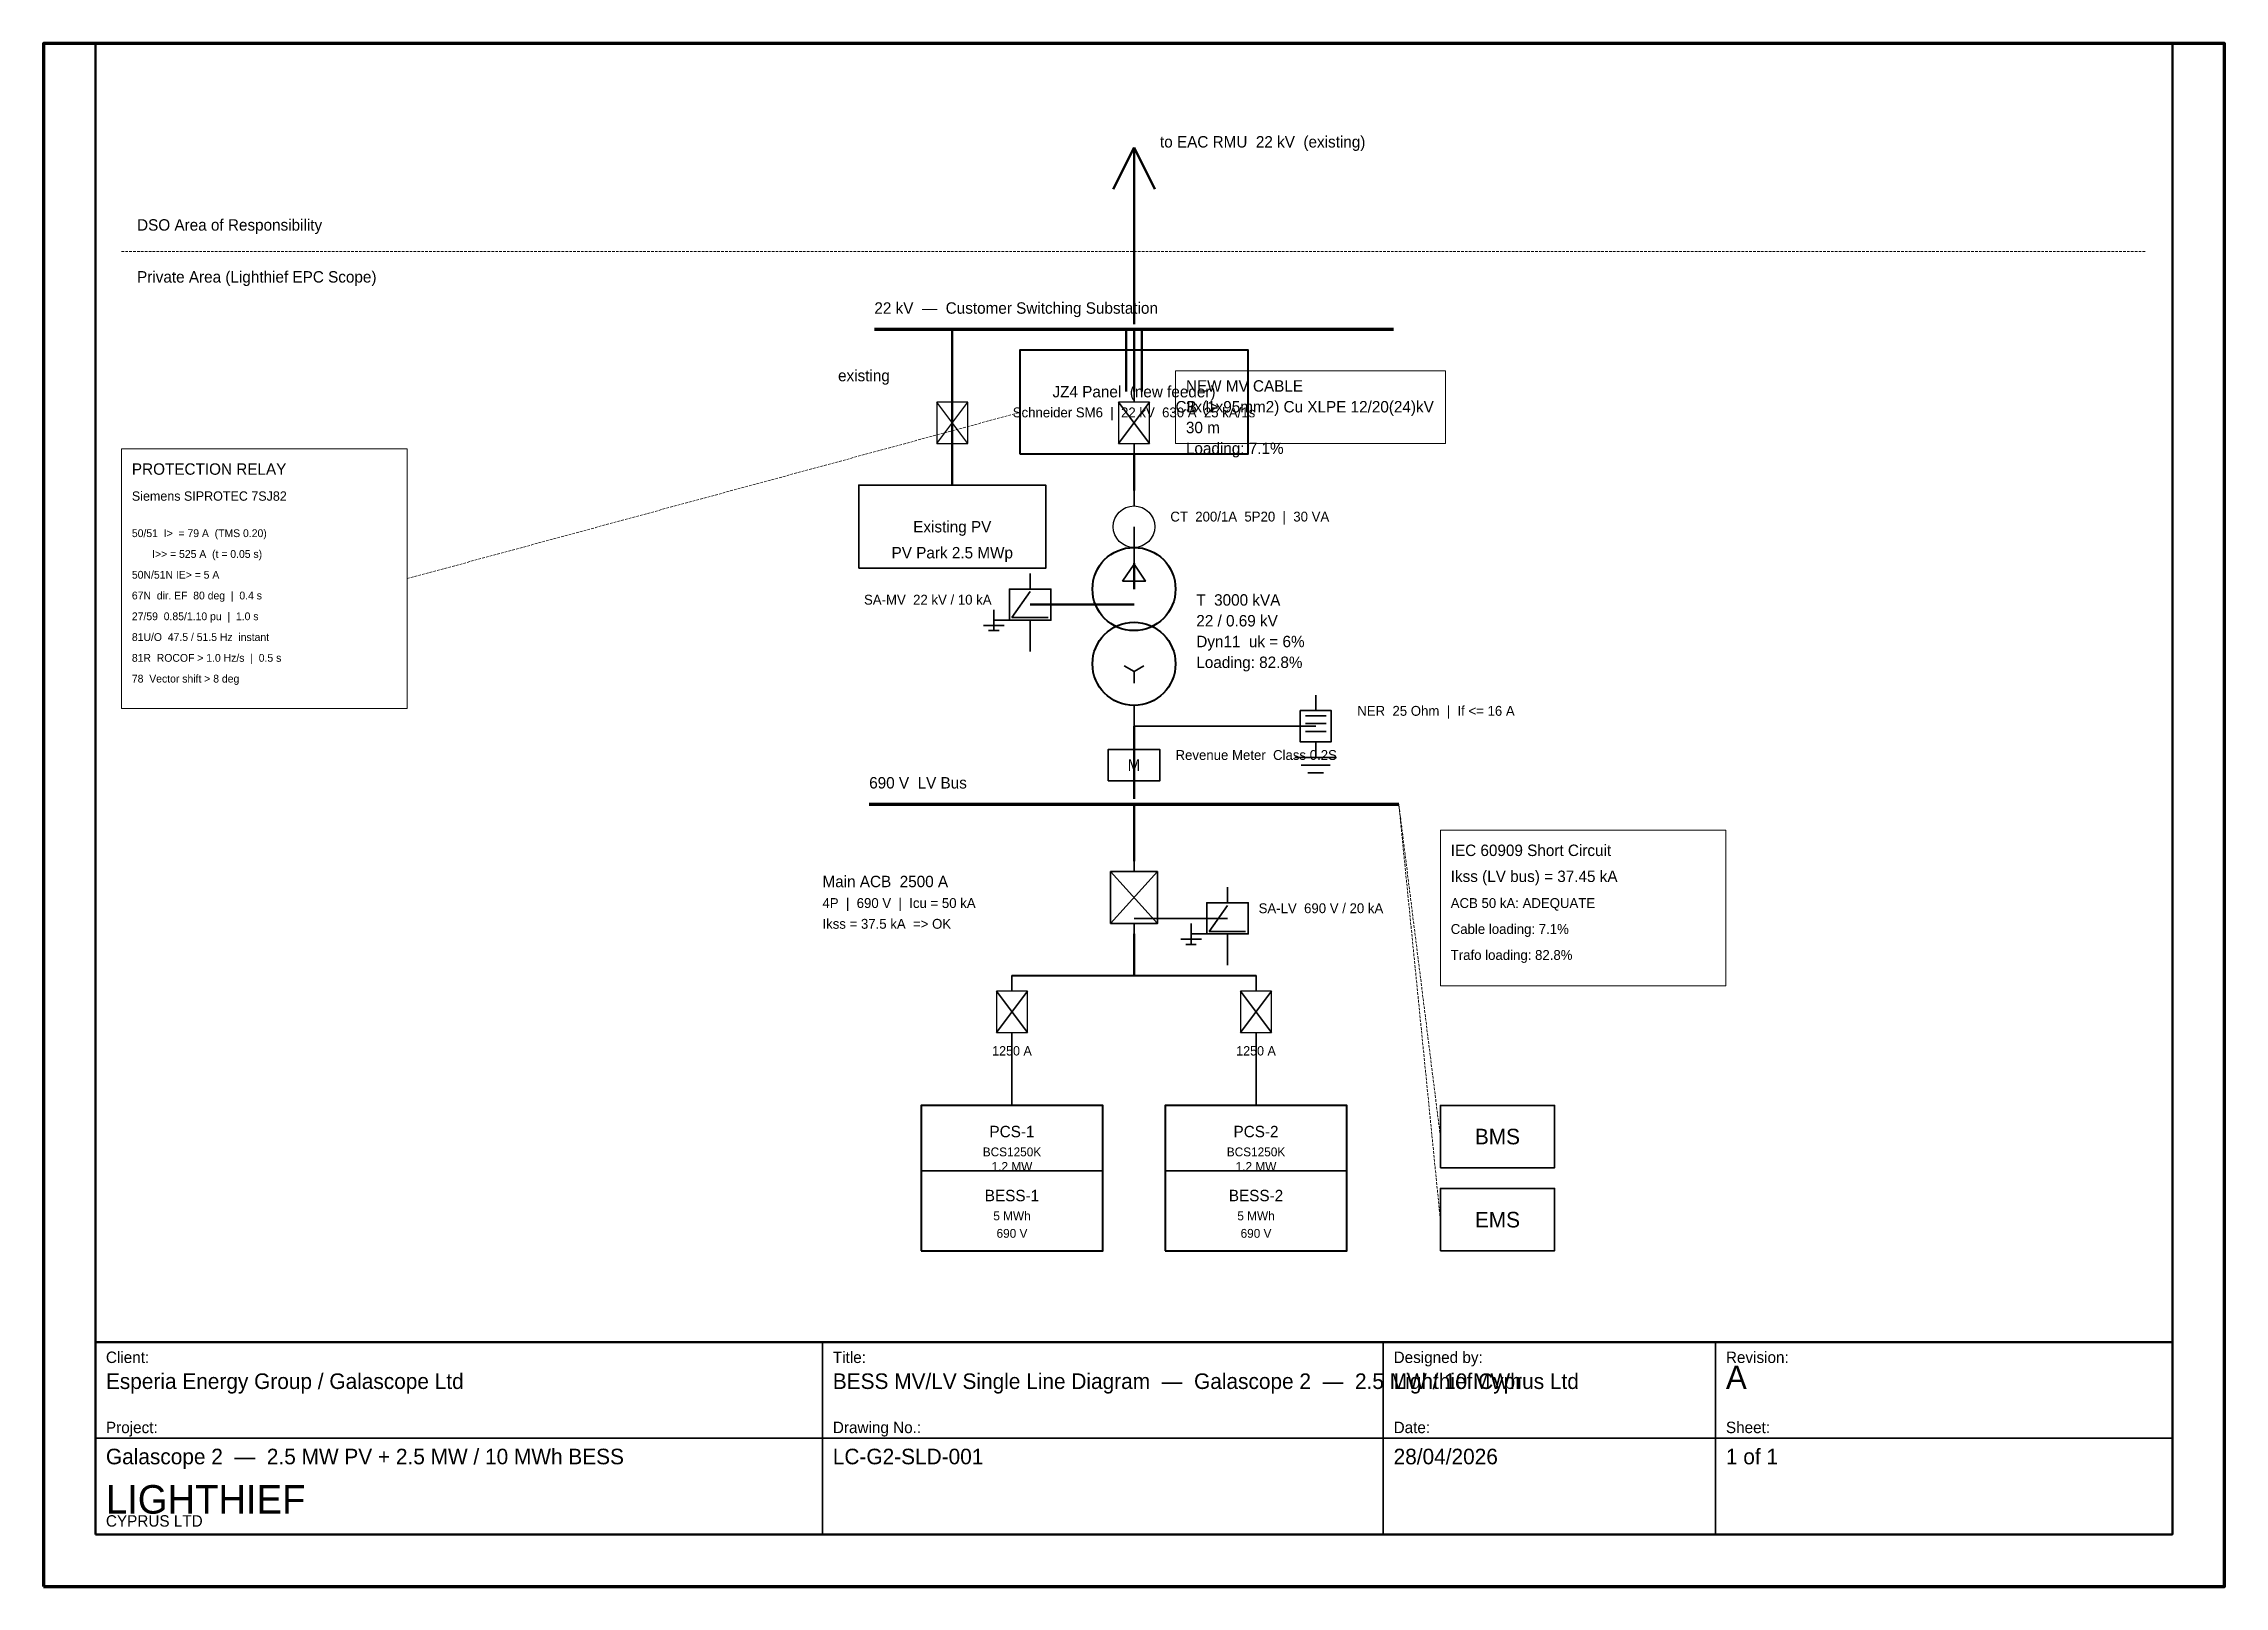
# Model space of a CAD drawing. Header units: millimetres. Extents: x 0 to 420, y 0 to 297.
import ezdxf
from ezdxf.enums import TextEntityAlignment as Align

# ---------------------------------------------------------------- set-up
doc = ezdxf.new("R2010")
doc.units = ezdxf.units.MM
doc.linetypes.add('DASHED', pattern=[0.75, 0.5, -0.25])
for name, color, linetype, lineweight in [('BOUNDARY', 3, 'Continuous', 18), ('CONTROL', 4, 'Continuous', 18), ('DEVICE', 7, 'Continuous', 35), ('DIMENSIONS', 8, 'Continuous', 18), ('FRAME', 7, 'Continuous', 35), ('LV', 2, 'Continuous', 35), ('MV', 1, 'Continuous', 50), ('TEXT_GEN', 7, 'Continuous', 18), ('TEXT_LV', 2, 'Continuous', 18), ('TEXT_MV', 1, 'Continuous', 18), ('TITLE', 7, 'Continuous', 25)]:
    doc.layers.add(name, color=color, linetype=linetype, lineweight=lineweight)

# ---------------------------------------------------------------- blocks, each defined once
blk = doc.blocks.new('CB_IEC')
for p, q in [((0, 4), (0, 6)), ((-3, -4), (3, 4)), ((3, -4), (-3, 4)), ((0, -6), (0, -4))]:
    blk.add_line(p, q)
at = {"lineweight": 30}
blk.add_lwpolyline([(-3, -4), (3, -4), (3, 4), (-3, 4)], close=True, dxfattribs=at)
blk = doc.blocks.new('CT_IEC')
for p, q in [((0, 4), (0, 7)), ((0, -7), (0, -4))]:
    blk.add_line(p, q)
at = {"lineweight": 30}
blk.add_circle((0, 0), 4, dxfattribs=at)
blk = doc.blocks.new('SA_IEC')
for p, q in [((0, 3), (0, 6)), ((0, 2.5), (-3.5, -2.5)), ((-9, -4), (-5, -4)), ((-7, -5), (-7, -1)), ((-4, -3), (-7, -3)), ((-3.5, -2.5), (3.5, -2.5)), ((0, -9), (0, -3)), ((-8, -5), (-6, -5))]:
    blk.add_line(p, q)
blk.add_lwpolyline([(-4, -3), (4, -3), (4, 3), (-4, 3)], close=True)
blk = doc.blocks.new('TX_IEC')
for p, q in [((0, 15.2), (0, 19.2)), ((0, -8.7), (-1.914, -7.6)), ((0, -8.7), (1.914, -7.6)), ((0, -8.7), (0, -10.9)), ((0, -15.2), (0, -19.2))]:
    blk.add_line(p, q)
blk.add_lwpolyline([(-2.2, 8.7), (0, 12), (2.2, 8.7)], close=True)
at = {"lineweight": 40}
for centre in [(0, 7.2), (0, -7.2)]:
    blk.add_circle(centre, 8, dxfattribs=at)
blk = doc.blocks.new('NER_IEC')
for p, q in [((0, 6), (0, 3)), ((-2, 2), (2, 2)), ((-2, 0.5), (2, 0.5)), ((-2, -1), (2, -1)), ((0, -3), (0, -6)), ((-4, -6), (4, -6)), ((-2.8, -7.5), (2.8, -7.5)), ((-1.5, -9), (1.5, -9))]:
    blk.add_line(p, q)
blk.add_lwpolyline([(-3, 3), (3, 3), (3, -3), (-3, -3)], close=True)
blk = doc.blocks.new('ACB_IEC')
for p, q in [((-4.5, -5), (4.5, 5)), ((4.5, -5), (-4.5, 5)), ((0, 5), (0, 8)), ((0, -8), (0, -5))]:
    blk.add_line(p, q)
at = {"lineweight": 35}
blk.add_lwpolyline([(-4.5, -5), (4.5, -5), (4.5, 5), (-4.5, 5)], close=True, dxfattribs=at)

msp = doc.modelspace()

# ---------------------------------------------------------------- linework, layer by layer
at = {"layer": 'BOUNDARY', "linetype": 'DASHED', "lineweight": 18}
msp.add_line((15, 257), (405, 257), dxfattribs=at)
at = {"layer": 'CONTROL', "linetype": 'DASHED'}
for p, q in [((70, 194), (188, 226)), ((269, 86.6), (261, 150.6)), ((269, 70.6), (261, 150.6))]:
    msp.add_line(p, q, dxfattribs=at)
at = {"layer": 'CONTROL'}
msp.add_lwpolyline([(15, 169), (70, 169), (70, 219), (15, 219)], close=True, dxfattribs=at)
at = {"layer": 'DEVICE'}
for p, q in [((169, 80), (204, 80)), ((216, 80), (251, 80))]:
    msp.add_line(p, q, dxfattribs=at)
at = {"layer": 'DEVICE', "lineweight": 40}
for points in [[(188, 218), (232, 218), (232, 238), (188, 238)], [(169, 64.6), (204, 64.6), (204, 92.6), (169, 92.6)], [(216, 64.6), (251, 64.6), (251, 92.6), (216, 92.6)]]:
    msp.add_lwpolyline(points, close=True, dxfattribs=at)
at = {"layer": 'DEVICE'}
for points in [[(157, 196), (193, 196), (193, 212), (157, 212)], [(205, 155.1), (215, 155.1), (215, 161.1), (205, 161.1)], [(269, 80.6), (291, 80.6), (291, 92.6), (269, 92.6)], [(269, 64.6), (291, 64.6), (291, 76.6), (269, 76.6)]]:
    msp.add_lwpolyline(points, close=True, dxfattribs=at)
at = {"layer": 'DIMENSIONS'}
for points in [[(218, 234), (270, 234), (270, 220), (218, 220)], [(269, 115.6), (324, 115.6), (324, 145.6), (269, 145.6)]]:
    msp.add_lwpolyline(points, close=True, dxfattribs=at)
at = {"layer": 'FRAME'}
for p, q in [((150, 10), (150, 47)), ((258, 10), (258, 47)), ((322, 10), (322, 47)), ((10, 28.5), (410, 28.5))]:
    msp.add_line(p, q, dxfattribs=at)
at = {"layer": 'FRAME', "lineweight": 70}
msp.add_lwpolyline([(0, 0), (420, 0), (420, 297), (0, 297)], close=True, dxfattribs=at)
at = {"layer": 'FRAME', "lineweight": 50}
for points in [[(10, 47), (410, 47), (410, 297), (10, 297)], [(10, 10), (410, 10), (410, 47), (10, 47)]]:
    msp.add_lwpolyline(points, close=True, dxfattribs=at)
at = {"layer": 'LV', "lineweight": 50}
for p, q in [((210, 165.6), (210, 151.6)), ((210, 150.6), (210, 139.6)), ((210, 125.6), (210, 117.6))]:
    msp.add_line(p, q, dxfattribs=at)
at = {"layer": 'LV'}
for p, q in [((210, 165.6), (245, 165.6)), ((210, 128.6), (228, 128.6)), ((186.5, 117.6), (186.5, 114.6)), ((233.5, 117.6), (233.5, 114.6)), ((186.5, 104.6), (186.5, 92.6)), ((233.5, 104.6), (233.5, 92.6))]:
    msp.add_line(p, q, dxfattribs=at)
at = {"layer": 'LV', "lineweight": 70}
msp.add_line((159, 150.6), (261, 150.6), dxfattribs=at)
at = {"layer": 'LV', "lineweight": 40}
msp.add_line((186.5, 117.6), (233.5, 117.6), dxfattribs=at)
at = {"layer": 'MV'}
for p, q in [((210, 277), (206, 269)), ((210, 277), (214, 269)), ((175, 242), (175, 212)), ((210, 189), (190, 189))]:
    msp.add_line(p, q, dxfattribs=at)
at = {"layer": 'MV', "lineweight": 50}
for p, q in [((210, 277), (210, 243)), ((208.5, 242), (208.5, 230)), ((210, 242), (210, 230)), ((211.5, 242), (211.5, 230)), ((210, 218), (210, 211)), ((210, 197), (210, 192))]:
    msp.add_line(p, q, dxfattribs=at)
at = {"layer": 'MV', "lineweight": 70}
msp.add_line((160, 242), (260, 242), dxfattribs=at)

# ---------------------------------------------------------------- block references
msp.add_blockref('CB_IEC', (175, 224))
at = {"layer": 'DEVICE'}
for name, p in [('CB_IEC', (210, 224)), ('CT_IEC', (210, 204)), ('TX_IEC', (210, 184.8)), ('SA_IEC', (190, 189)), ('NER_IEC', (245, 165.6)), ('ACB_IEC', (210, 132.6)), ('SA_IEC', (228, 128.6)), ('CB_IEC', (186.5, 110.6)), ('CB_IEC', (233.5, 110.6))]:
    msp.add_blockref(name, p, dxfattribs=at)

# ---------------------------------------------------------------- texts
at = {"layer": 'BOUNDARY'}
for s, p in [('DSO Area of Responsibility', (18, 261)), ('Private Area (Lighthief EPC Scope)', (18, 251))]:
    msp.add_text(s, height=2.2, dxfattribs=at).set_placement(p)
at = {"layer": 'DIMENSIONS'}
for s, height, p in [('existing', 2.2, (153, 232)), ('30 m', 2.2, (220, 222)), ('Loading: 7.1%', 2.2, (220, 218)), ('Ikss (LV bus) = 37.45 kA', 2.2, (271, 135.6)), ('ACB 50 kA: ADEQUATE', 1.9, (271, 130.6)), ('Ikss = 37.5 kA  => OK', 1.9, (150, 126.6)), ('Cable loading: 7.1%', 1.9, (271, 125.6)), ('Trafo loading: 82.8%', 1.9, (271, 120.6))]:
    msp.add_text(s, height=height, dxfattribs=at).set_placement(p)
at = {"layer": 'TEXT_GEN'}
for s, height, p in [('PROTECTION RELAY', 2.2, (17, 214)), ('Siemens SIPROTEC 7SJ82', 1.8, (17, 209)), ('50/51  I>  = 79 A  (TMS 0.20)', 1.5, (17, 202)), ('       I>> = 525 A  (t = 0.05 s)', 1.5, (17, 198)), ('50N/51N IE> = 5 A', 1.5, (17, 194)), ('67N  dir. EF  80 deg  |  0.4 s', 1.5, (17, 190)), ('T  3000 kVA', 2.2, (222, 188.8)), ('27/59  0.85/1.10 pu  |  1.0 s', 1.5, (17, 186)), ('22 / 0.69 kV', 2.2, (222, 184.8)), ('81U/O  47.5 / 51.5 Hz  instant', 1.5, (17, 182)), ('Dyn11  uk = 6%', 2.2, (222, 180.8)), ('81R  ROCOF > 1.0 Hz/s  |  0.5 s', 1.5, (17, 178)), ('Loading: 82.8%', 2.2, (222, 176.8)), ('78  Vector shift > 8 deg', 1.5, (17, 174)), ('NER  25 Ohm  |  If <= 16 A', 1.9, (253, 167.6)), ('Revenue Meter  Class 0.2S', 1.9, (218, 159.1)), ('IEC 60909 Short Circuit', 2.2, (271, 140.6))]:
    msp.add_text(s, height=height, dxfattribs=at).set_placement(p)
for s, height, p in [('Existing PV', 2.2, (175, 204)), ('PV Park 2.5 MWp', 2.2, (175, 199)), ('M', 2.2, (210, 158.1)), ('BCS1250K', 1.7, (186.5, 83.64)), ('BCS1250K', 1.7, (233.5, 83.64)), ('BMS', 3, (280, 86.6)), ('BESS-1', 2.2, (186.5, 75.24)), ('BESS-2', 2.2, (233.5, 75.24)), ('5 MWh', 1.7, (186.5, 71.32)), ('5 MWh', 1.7, (233.5, 71.32)), ('EMS', 3, (280, 70.6)), ('690 V', 1.7, (186.5, 67.96)), ('690 V', 1.7, (233.5, 67.96))]:
    msp.add_text(s, height=height, dxfattribs=at).set_placement(p, align=Align.MIDDLE_CENTER)
at = {"layer": 'TEXT_LV'}
for s, height, p in [('690 V  LV Bus', 2.2, (159, 153.6)), ('Main ACB  2500 A', 2.2, (150, 134.6)), ('4P  |  690 V  |  Icu = 50 kA', 1.9, (150, 130.6)), ('SA-LV  690 V / 20 kA', 1.9, (234, 129.6))]:
    msp.add_text(s, height=height, dxfattribs=at).set_placement(p)
for s, height, p in [('1250 A', 1.8, (186.5, 103.1)), ('1250 A', 1.8, (233.5, 103.1)), ('PCS-1', 2.2, (186.5, 87.56)), ('PCS-2', 2.2, (233.5, 87.56)), ('1.2 MW', 1.7, (186.5, 80.84)), ('1.2 MW', 1.7, (233.5, 80.84))]:
    msp.add_text(s, height=height, dxfattribs=at).set_placement(p, align=Align.MIDDLE_CENTER)
at = {"layer": 'TEXT_MV'}
for s, height, p in [('to EAC RMU  22 kV  (existing)', 2.2, (215, 277)), ('22 kV  —  Customer Switching Substation', 2.2, (160, 245)), ('NEW MV CABLE', 2.2, (220, 230)), ('CB  I>', 2.2, (218, 226)), ('3x(1x95mm2) Cu XLPE 12/20(24)kV', 2.2, (220, 226)), ('CT  200/1A  5P20  |  30 VA', 1.9, (217, 205)), ('SA-MV  22 kV / 10 kA', 1.9, (158, 189))]:
    msp.add_text(s, height=height, dxfattribs=at).set_placement(p)
for s, height, p in [('JZ4 Panel  (new feeder)', 2.2, (210, 230)), ('Schneider SM6  |  22 kV  630 A  25 kA/1s', 1.9, (210, 226))]:
    msp.add_text(s, height=height, dxfattribs=at).set_placement(p, align=Align.MIDDLE_CENTER)
at = {"layer": 'TITLE'}
for s, height, p in [('Client:', 2.2, (12, 43)), ('Title:', 2.2, (152, 43)), ('Designed by:', 2.2, (260, 43)), ('A', 4.5, (324, 38)), ('Revision:', 2.2, (324, 43)), ('Esperia Energy Group / Galascope Ltd', 3, (12, 38)), ('BESS MV/LV Single Line Diagram  —  Galascope 2  —  2.5 MW / 10 MWh', 3, (152, 38)), ('Lighthief Cyprus Ltd', 3, (260, 38)), ('Project:', 2.2, (12, 29.5)), ('Drawing No.:', 2.2, (152, 29.5)), ('Date:', 2.2, (260, 29.5)), ('Sheet:', 2.2, (324, 29.5)), ('Galascope 2  —  2.5 MW PV + 2.5 MW / 10 MWh BESS', 3, (12, 23.5)), ('LC-G2-SLD-001', 3, (152, 23.5)), ('28/04/2026', 3, (260, 23.5)), ('1 of 1', 3, (324, 23.5)), ('LIGHTHIEF', 5.5, (12, 14)), ('CYPRUS LTD', 2.2, (12, 11.5))]:
    msp.add_text(s, height=height, dxfattribs=at).set_placement(p)

doc.saveas('drawing.dxf')
